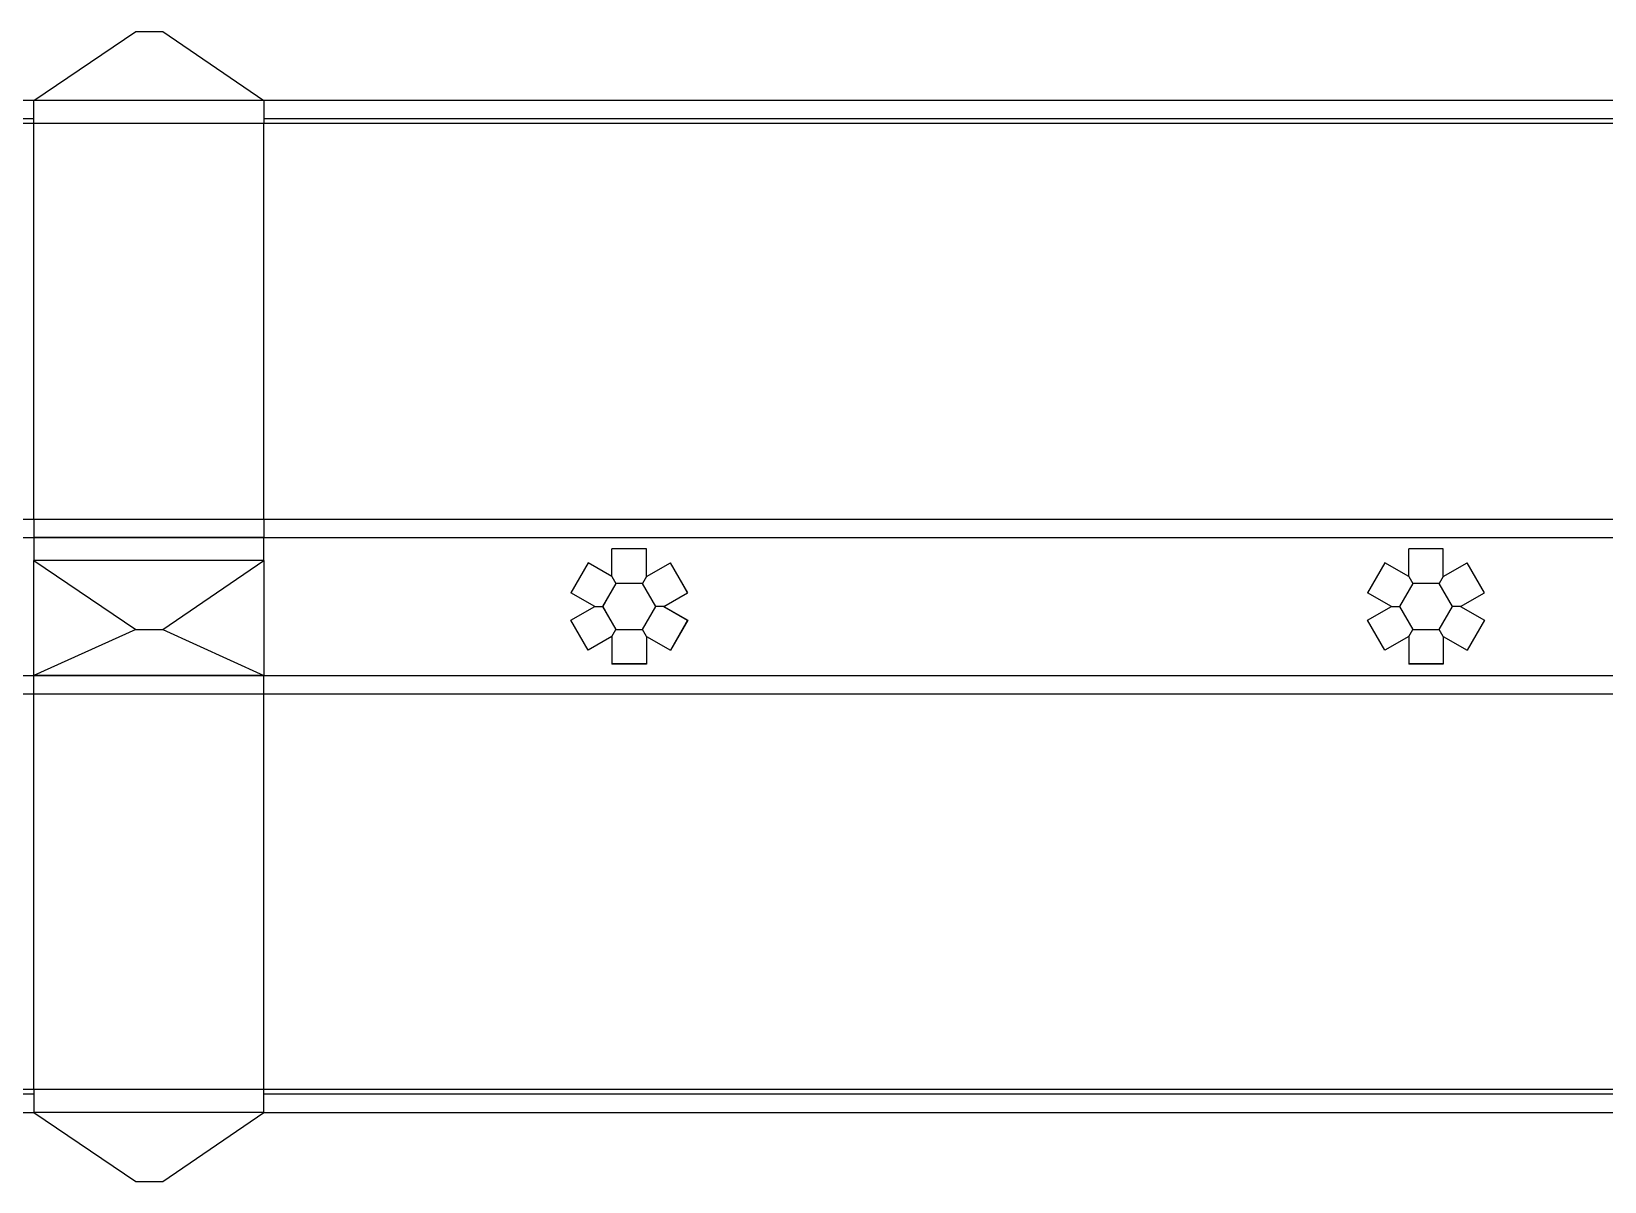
# Model space of a CAD drawing. Header units: millimetres. Extents: x 2128 to 2646, y 1972 to 2207.
# Drawn here: x 2383.82 to 2390.66, y 2028.99 to 2033.99 of the extents above; entities that cross this region are included whole.
import ezdxf

# ---------------------------------------------------------------- set-up
doc = ezdxf.new("R2010")
doc.units = ezdxf.units.MM
for name, color, linetype in [('AR-CORRIMAO-guardacorpo-V1', 64, 'Continuous'), ('AR-CORRIMAO-V1', 52, 'Continuous'), ('AR-ESTC', 3, 'Continuous'), ('AR-ESTC-V3', 3, 'Continuous'), ('AR-ESTMA-C', 1, 'Continuous'), ('AR-PISO-V1', 1, 'Continuous'), ('AR-PISO-V2', 2, 'Continuous'), ('PLAT-CONG', 7, 'Continuous')]:
    doc.layers.add(name, color=color, linetype=linetype)

# ---------------------------------------------------------------- blocks, each defined once
blk = doc.blocks.new('pilar15')
at = {"layer": 'AR-ESTMA-C'}
for p, q in [((0.075, 0.25), (-0.075, 0.25)), ((-0.075, 0.1299), (-0.075, 0.25)), ((0.075, 0.1299), (0.075, 0.25)), ((-0.179, 0.19), (-0.254, 0.06)), ((-0.075, 0.1299), (-0.179, 0.19)), ((0.075, 0.1299), (0.179, 0.19)), ((0.254, 0.06), (0.179, 0.19)), ((-0.075, 0.1299), (-0.0577, 0.1)), ((0.075, 0.1299), (0.0577, 0.1)), ((-0.15, 0), (-0.254, 0.06)), ((-0.254, -0.06), (-0.15, 0)), ((-0.15, 0), (-0.1155, 0)), ((0.15, 0), (0.1155, 0)), ((0.15, 0), (0.254, 0.06)), ((0.15, 0), (0.254, -0.06)), ((-0.179, -0.19), (-0.254, -0.06)), ((0.254, -0.06), (0.179, -0.19)), ((-0.075, -0.1299), (-0.179, -0.19)), ((-0.075, -0.1299), (-0.0577, -0.1)), ((-0.075, -0.1299), (-0.075, -0.25)), ((0.075, -0.1299), (0.0577, -0.1)), ((0.075, -0.1299), (0.179, -0.19)), ((0.075, -0.1299), (0.075, -0.25)), ((0.075, -0.25), (-0.075, -0.25))]:
    blk.add_line(p, q, dxfattribs=at)
blk.add_lwpolyline([(0.0577, 0.1), (-0.0577, 0.1), (-0.1155, 0), (-0.0577, -0.1), (0.0577, -0.1), (0.1155, 0)], close=True, dxfattribs=at)
blk = doc.blocks.new('A$C5F2C59A8')
at = {"layer": 'AR-CORRIMAO-guardacorpo-V1', "ltscale": 0.25}
for p, q in [((33.4263, 17.5001), (21.4263, 17.5001)), ((43.8811, 17.5001), (34.4263, 17.5001)), ((33.4263, 17.4201), (21.4263, 17.4201)), ((43.9556, 17.4201), (34.4263, 17.4201)), ((20.4309, 15.6801), (45.7011, 15.6801)), ((33.4263, 15.6801), (33.4263, 15.6001)), ((34.4263, 15.6801), (34.4263, 15.6001)), ((20.4263, 15.6001), (45.7811, 15.6001))]:
    blk.add_line(p, q, dxfattribs=at)
at = {"layer": 'AR-CORRIMAO-V1'}
for p, q in [((20.4263, 15.0001), (46.407, 15.0001)), ((33.4263, 14.9201), (33.4263, 15.0001)), ((34.4263, 14.9201), (34.4263, 15.0001)), ((20.4263, 14.9201), (46.407, 14.9201)), ((33.4263, 13.1801), (21.4263, 13.1801)), ((46.4263, 13.1801), (34.4263, 13.1801)), ((21.4263, 13.1001), (33.4263, 13.1001)), ((34.4263, 13.1001), (46.4263, 13.1001))]:
    blk.add_line(p, q, dxfattribs=at)
at = {"layer": 'AR-ESTC', "ltscale": 0.25}
for p, q in [((33.4263, 17.5001), (33.869, 17.8001)), ((33.869, 17.8001), (33.9874, 17.8001)), ((33.9874, 17.8001), (34.4263, 17.5001)), ((34.4263, 17.5001), (33.4263, 17.5001)), ((33.4263, 17.4001), (33.4263, 17.5001)), ((34.4263, 17.5001), (34.4263, 17.4001)), ((34.4263, 17.4001), (33.4263, 17.4001)), ((34.4263, 15.6001), (33.4263, 15.6001)), ((33.4263, 15.6001), (33.4263, 15.5001)), ((34.4263, 15.5001), (34.4263, 15.6001)), ((34.4263, 15.5001), (33.4263, 15.5001)), ((33.4263, 15.5001), (33.869, 15.2001)), ((33.9874, 15.2001), (34.4263, 15.5001)), ((33.869, 15.2001), (33.9874, 15.2001))]:
    blk.add_line(p, q, dxfattribs=at)
at = {"layer": 'AR-ESTC-V3', "ltscale": 0.25}
for p, q in [((33.4263, 15.0001), (33.4263, 15.5001)), ((34.4263, 15.5001), (34.4263, 15.0001)), ((33.869, 15.2001), (33.4263, 15.0001)), ((33.9874, 15.2001), (34.4263, 15.0001)), ((34.4263, 15.0001), (33.4263, 15.0001)), ((34.4263, 13.2001), (33.4263, 13.2001)), ((33.4263, 13.2001), (33.4263, 13.1001)), ((34.4263, 13.1001), (34.4263, 13.2001)), ((34.4263, 13.1001), (33.4263, 13.1001)), ((33.4263, 13.1001), (33.869, 12.8001)), ((33.9874, 12.8001), (34.4263, 13.1001)), ((33.869, 12.8001), (33.9874, 12.8001))]:
    blk.add_line(p, q, dxfattribs=at)
at = {"layer": 'AR-PISO-V1'}
for p, q in [((33.4263, 13.2001), (33.4263, 14.9201)), ((34.4263, 13.2001), (34.4263, 14.9201)), ((47.5247, 13.2001), (20.4263, 13.2))]:
    blk.add_line(p, q, dxfattribs=at)
at = {"layer": 'AR-PISO-V2'}
for p, q in [((43.9811, 17.4001), (20.4263, 17.4001)), ((33.4263, 15.6801), (33.4263, 17.4001)), ((34.4263, 15.6801), (34.4263, 17.4001))]:
    blk.add_line(p, q, dxfattribs=at)
at = {"layer": 'AR-ESTMA-C', "ltscale": 0.25}
for p in [(36.0147, 15.3001), (39.4789, 15.3001)]:
    blk.add_blockref('pilar15', p, dxfattribs=at)
blk = doc.blocks.new('A$C63644613')
at = {"layer": 'AR-CORRIMAO-guardacorpo-V1', "ltscale": 0.25}
for p, q in [((28.5763, 11.7419), (16.5763, 11.7419)), ((39.0311, 11.7419), (29.5763, 11.7419)), ((28.5763, 11.6619), (16.5763, 11.6619)), ((39.1056, 11.6619), (29.5763, 11.6619)), ((15.5809, 9.9219), (40.8511, 9.9219)), ((28.5763, 9.9219), (28.5763, 9.8419)), ((29.5763, 9.9219), (29.5763, 9.8419)), ((15.5763, 9.8419), (40.9311, 9.8419))]:
    blk.add_line(p, q, dxfattribs=at)
at = {"layer": 'AR-CORRIMAO-V1'}
for p, q in [((15.5763, 9.2419), (41.5571, 9.2419)), ((28.5763, 9.1619), (28.5763, 9.2419)), ((29.5763, 9.1619), (29.5763, 9.2419)), ((15.5763, 9.1619), (41.5571, 9.1619)), ((28.5763, 7.4219), (16.5763, 7.4219)), ((41.5763, 7.4219), (29.5763, 7.4219)), ((16.5763, 7.3419), (28.5763, 7.3419)), ((29.5763, 7.3419), (41.5763, 7.3419))]:
    blk.add_line(p, q, dxfattribs=at)
at = {"layer": 'AR-ESTC', "ltscale": 0.25}
for p, q in [((28.5763, 11.7419), (29.019, 12.0419)), ((29.019, 12.0419), (29.1375, 12.0419)), ((29.1375, 12.0419), (29.5763, 11.7419)), ((29.5763, 11.7419), (28.5763, 11.7419)), ((28.5763, 11.6419), (28.5763, 11.7419)), ((29.5763, 11.7419), (29.5763, 11.6419)), ((29.5763, 11.6419), (28.5763, 11.6419)), ((29.5763, 9.8419), (28.5763, 9.8419)), ((28.5763, 9.8419), (28.5763, 9.7419)), ((29.5763, 9.7419), (29.5763, 9.8419)), ((29.5763, 9.7419), (28.5763, 9.7419)), ((28.5763, 9.7419), (29.019, 9.4419)), ((29.1375, 9.4419), (29.5763, 9.7419)), ((29.019, 9.4419), (29.1375, 9.4419))]:
    blk.add_line(p, q, dxfattribs=at)
at = {"layer": 'AR-ESTC-V3', "ltscale": 0.25}
for p, q in [((28.5763, 9.2419), (28.5763, 9.7419)), ((29.5763, 9.7419), (29.5763, 9.2419)), ((29.019, 9.4419), (28.5763, 9.2419)), ((29.1375, 9.4419), (29.5763, 9.2419)), ((29.5763, 9.2419), (28.5763, 9.2419)), ((29.5763, 7.4419), (28.5763, 7.4419)), ((28.5763, 7.4419), (28.5763, 7.3419)), ((29.5763, 7.3419), (29.5763, 7.4419)), ((29.5763, 7.3419), (28.5763, 7.3419)), ((28.5763, 7.3419), (29.019, 7.0419)), ((29.1375, 7.0419), (29.5763, 7.3419)), ((29.019, 7.0419), (29.1375, 7.0419))]:
    blk.add_line(p, q, dxfattribs=at)
at = {"layer": 'AR-PISO-V1'}
for p, q in [((28.5763, 7.4419), (28.5763, 9.1619)), ((29.5763, 7.4419), (29.5763, 9.1619)), ((42.6748, 7.4419), (15.5763, 7.4419))]:
    blk.add_line(p, q, dxfattribs=at)
at = {"layer": 'AR-PISO-V2'}
for p, q in [((39.1311, 11.6419), (15.5763, 11.6419)), ((28.5763, 9.9219), (28.5763, 11.6419)), ((29.5763, 9.9219), (29.5763, 11.6419))]:
    blk.add_line(p, q, dxfattribs=at)
at = {"layer": 'AR-ESTMA-C', "ltscale": 0.25}
for p in [(31.1648, 9.5419), (34.6289, 9.5419)]:
    blk.add_blockref('pilar15', p, dxfattribs=at)
blk = doc.blocks.new('A$C53EB3577')
at = {"layer": 'AR-CORRIMAO-guardacorpo-V1', "ltscale": 0.25}
for p, q in [((28.5763, 20.2), (16.5763, 20.2)), ((39.0311, 20.2), (29.5763, 20.2)), ((28.5763, 20.12), (16.5763, 20.12)), ((39.1056, 20.12), (29.5763, 20.12)), ((15.5809, 18.38), (40.8511, 18.38)), ((28.5763, 18.38), (28.5763, 18.3)), ((29.5763, 18.38), (29.5763, 18.3)), ((15.5763, 18.3), (40.9311, 18.3))]:
    blk.add_line(p, q, dxfattribs=at)
at = {"layer": 'AR-CORRIMAO-V1'}
for p, q in [((15.5763, 17.7), (41.5571, 17.7)), ((28.5763, 17.62), (28.5763, 17.7)), ((29.5763, 17.62), (29.5763, 17.7)), ((15.5763, 17.62), (41.5571, 17.62)), ((28.5763, 15.88), (16.5763, 15.88)), ((41.5763, 15.88), (29.5763, 15.88)), ((16.5763, 15.8), (28.5763, 15.8)), ((29.5763, 15.8), (41.5763, 15.8))]:
    blk.add_line(p, q, dxfattribs=at)
at = {"layer": 'AR-ESTC', "ltscale": 0.25}
for p, q in [((28.5763, 20.2), (29.019, 20.5)), ((29.019, 20.5), (29.1375, 20.5)), ((29.1375, 20.5), (29.5763, 20.2)), ((29.5763, 20.2), (28.5763, 20.2)), ((28.5763, 20.1), (28.5763, 20.2)), ((29.5763, 20.2), (29.5763, 20.1)), ((29.5763, 20.1), (28.5763, 20.1)), ((29.5763, 18.3), (28.5763, 18.3)), ((28.5763, 18.3), (28.5763, 18.2)), ((29.5763, 18.2), (29.5763, 18.3)), ((29.5763, 18.2), (28.5763, 18.2)), ((28.5763, 18.2), (29.019, 17.9)), ((29.1375, 17.9), (29.5763, 18.2)), ((29.019, 17.9), (29.1375, 17.9))]:
    blk.add_line(p, q, dxfattribs=at)
at = {"layer": 'AR-ESTC-V3', "ltscale": 0.25}
for p, q in [((28.5763, 17.7), (28.5763, 18.2)), ((29.5763, 18.2), (29.5763, 17.7)), ((29.019, 17.9), (28.5763, 17.7)), ((29.1375, 17.9), (29.5763, 17.7)), ((29.5763, 17.7), (28.5763, 17.7)), ((29.5763, 15.9), (28.5763, 15.9)), ((28.5763, 15.9), (28.5763, 15.8)), ((29.5763, 15.8), (29.5763, 15.9)), ((29.5763, 15.8), (28.5763, 15.8)), ((28.5763, 15.8), (29.019, 15.5)), ((29.1375, 15.5), (29.5763, 15.8)), ((29.019, 15.5), (29.1375, 15.5))]:
    blk.add_line(p, q, dxfattribs=at)
at = {"layer": 'AR-PISO-V1'}
for p, q in [((28.5763, 15.9), (28.5763, 17.62)), ((29.5763, 15.9), (29.5763, 17.62)), ((42.6748, 15.9), (15.5763, 15.9))]:
    blk.add_line(p, q, dxfattribs=at)
at = {"layer": 'AR-PISO-V2'}
for p, q in [((39.1311, 20.1), (15.5763, 20.1)), ((28.5763, 18.38), (28.5763, 20.1)), ((29.5763, 18.38), (29.5763, 20.1))]:
    blk.add_line(p, q, dxfattribs=at)
at = {"layer": 'AR-ESTMA-C', "ltscale": 0.25}
for p in [(31.1648, 18), (34.6289, 18)]:
    blk.add_blockref('pilar15', p, dxfattribs=at)

msp = doc.modelspace()

# ---------------------------------------------------------------- block references
at = {"layer": 'PLAT-CONG'}
for name, p in [('A$C5F2C59A8', (2350.4063, 2016.1945)), ('A$C63644613', (2355.2563, 2021.9526)), ('A$C53EB3577', (2355.2563, 2013.4945))]:
    msp.add_blockref(name, p, dxfattribs=at)

doc.saveas('drawing.dxf')
